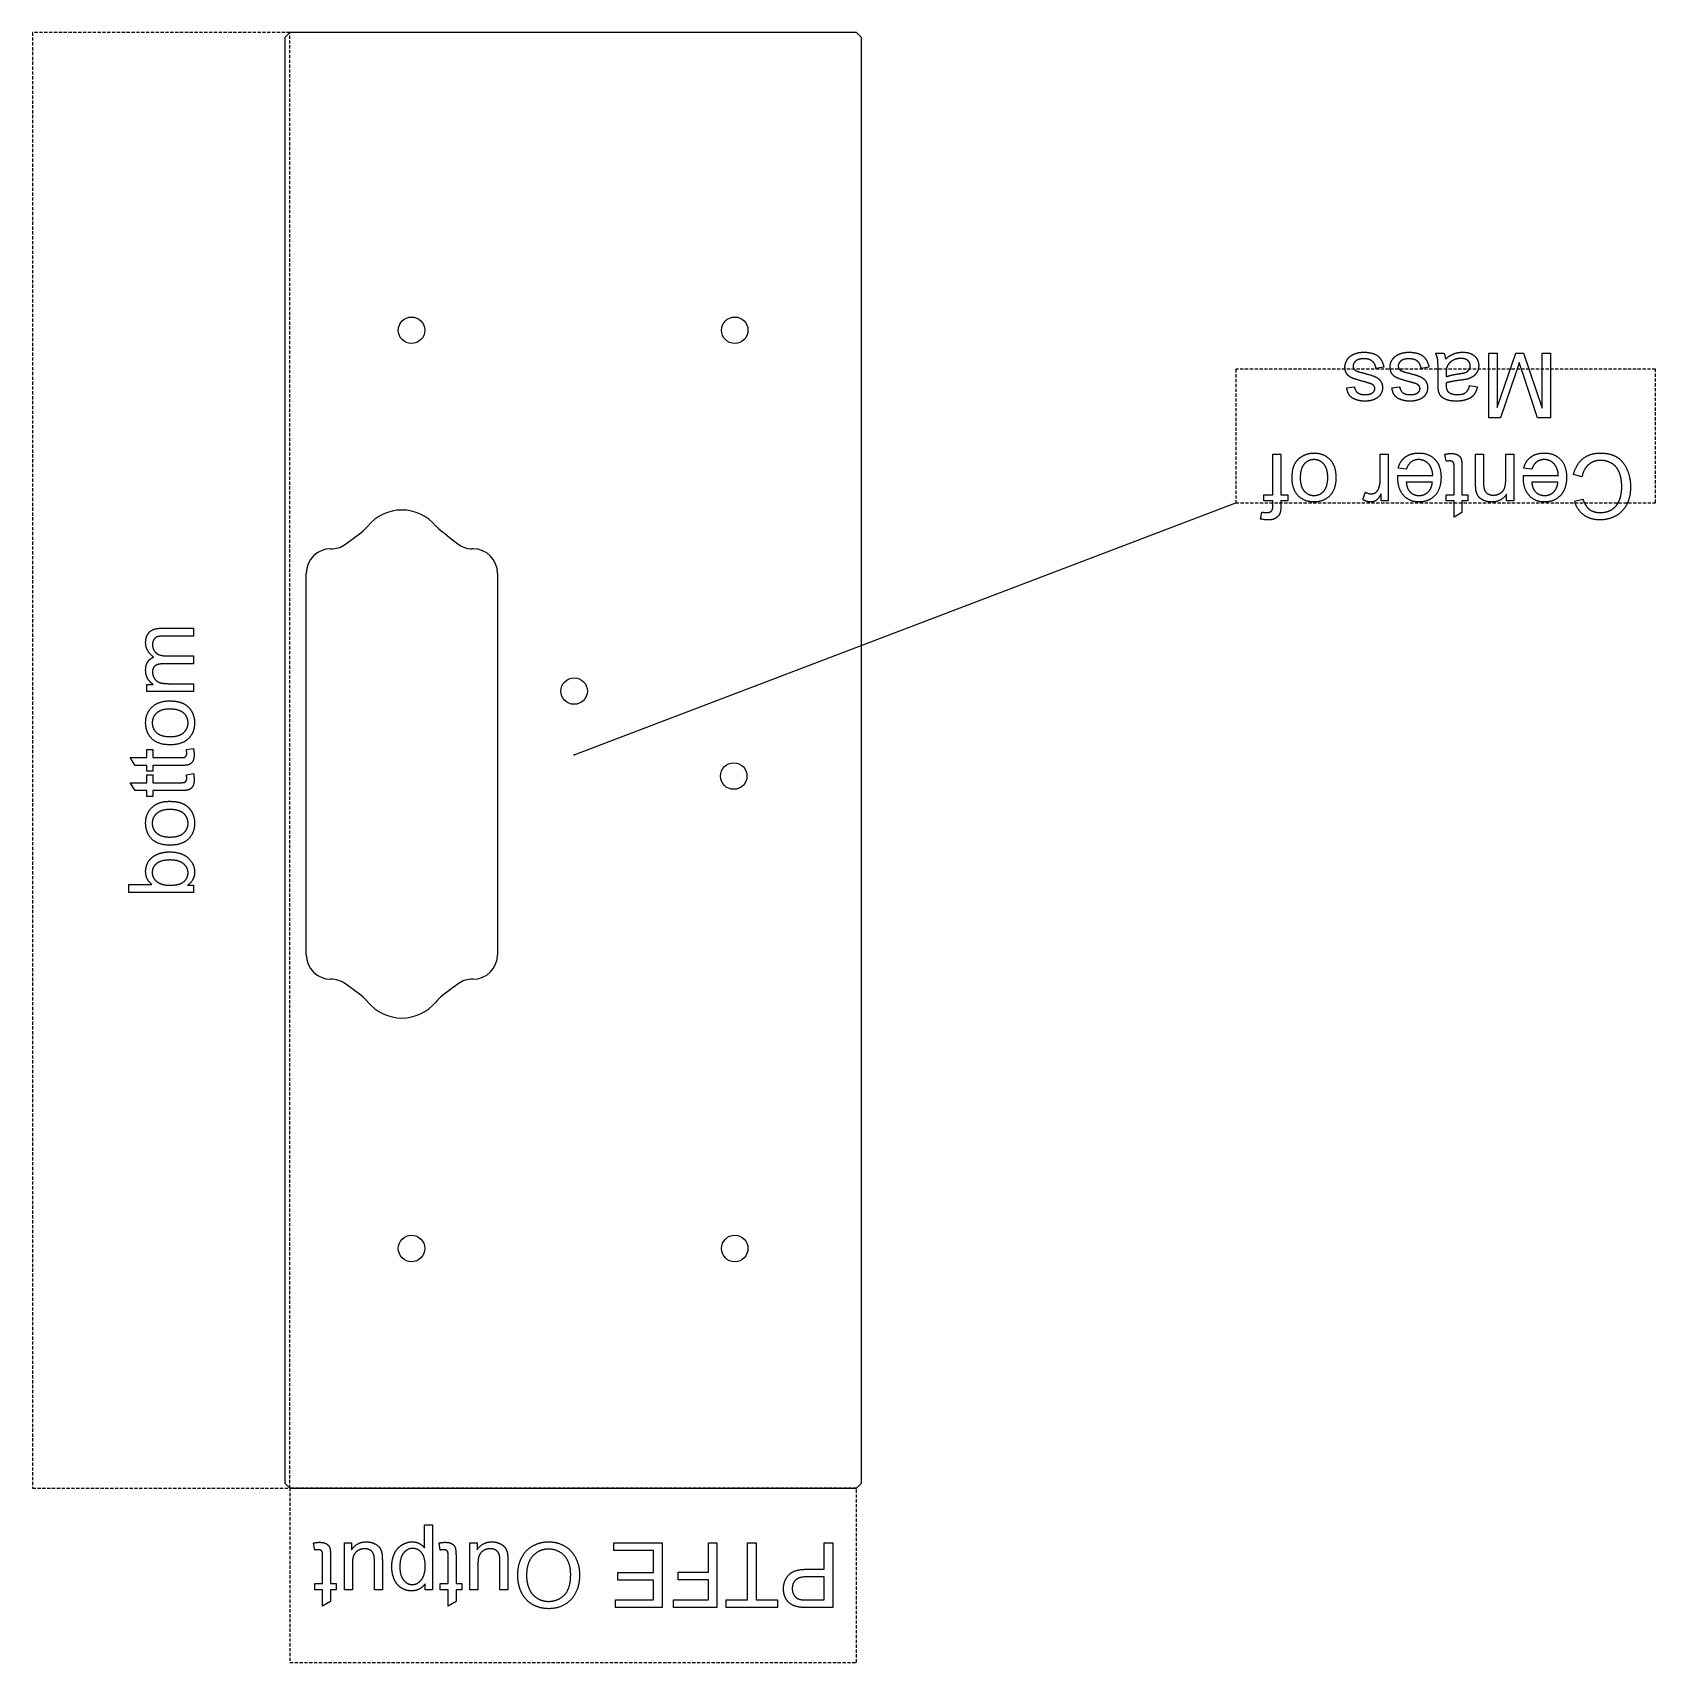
# Model space of a CAD drawing. Header units: millimetres. Extents: x 44 to 295, y -250 to 3.
import ezdxf

# ---------------------------------------------------------------- set-up
doc = ezdxf.new("R2010")
doc.units = ezdxf.units.MM
doc.linetypes.add('DASHED', pattern=[0.75, 0.5, -0.25])
doc.layers.get('0').update_dxf_attribs({"linetype": 'CONTINUOUS'})

msp = doc.modelspace()

# ---------------------------------------------------------------- linework, layer by layer
at = {"linetype": 'DASHED'}
for p, q in [((83.57, 2.54), (43.77, 2.54)), ((43.77, 2.54), (43.77, -222.66)), ((83.57, -222.66), (83.57, 2.54)), ((294.84, -49.56), (229.9, -49.56)), ((229.9, -49.56), (229.9, -70.21)), ((294.84, -70.21), (294.84, -49.56)), ((229.9, -70.21), (294.84, -70.21)), ((43.77, -222.66), (83.57, -222.66)), ((171.23, -222.66), (83.57, -222.66)), ((83.57, -222.66), (83.57, -249.63)), ((171.23, -249.63), (171.23, -222.66)), ((83.57, -249.63), (171.23, -249.63))]:
    msp.add_line(p, q, dxfattribs=at)
for p, q in [((260.83, -47.08), (262.11, -47.08)), ((269.07, -57.08), (269.07, -47.08)), ((269.07, -47.08), (270.34, -47.08)), ((270.34, -47.08), (270.34, -55.45)), ((270.34, -55.45), (273.25, -47.08)), ((273.25, -47.08), (274.44, -47.08)), ((274.44, -47.08), (277.33, -55.59)), ((277.33, -55.59), (277.33, -47.08)), ((277.33, -47.08), (278.61, -47.08)), ((278.61, -47.08), (278.61, -57.08)), ((252.82, -49.24), (251.61, -49.43)), ((259.81, -49.24), (258.59, -49.43)), ((261.22, -51.75), (261.22, -50.12)), ((262.46, -50.27), (262.46, -50.72)), ((273.24, -50.12), (270.85, -57.08)), ((276.62, -57.08), (274.25, -50)), ((247.08, -52.45), (248.28, -52.29)), ((254.07, -52.45), (255.27, -52.29)), ((266.09, -52.09), (267.29, -52.26)), ((270.85, -57.08), (269.07, -57.08)), ((278.61, -57.08), (276.62, -57.08)), ((235.67, -68.98), (235.67, -62.69)), ((235.67, -62.69), (236.89, -62.69)), ((236.89, -62.69), (236.89, -68.98)), ((252.27, -66.48), (252.27, -62.69)), ((252.27, -62.69), (253.5, -62.69)), ((253.5, -62.69), (253.5, -69.93)), ((262.46, -63.79), (262.28, -62.7)), ((267.02, -67.14), (267.02, -62.69)), ((267.02, -62.69), (268.25, -62.69)), ((268.25, -62.69), (268.25, -67.09)), ((271.68, -66.64), (271.68, -62.69)), ((271.68, -62.69), (272.91, -62.69)), ((272.91, -62.69), (272.91, -69.93)), ((256.3, -65.02), (255.03, -64.86)), ((263.69, -68.98), (263.69, -64.74)), ((264.91, -64.81), (264.91, -68.98)), ((275.72, -65.02), (274.45, -64.86)), ((255, -66), (260.4, -66)), ((260.33, -67), (256.29, -67)), ((274.42, -66), (279.82, -66)), ((279.75, -67), (275.71, -67)), ((283.47, -66.19), (282.15, -65.86)), ((127.55, -109.2), (229.9, -70.21)), ((234.26, -69.93), (234.26, -68.98)), ((234.26, -68.98), (235.67, -68.98)), ((235.67, -69.93), (234.26, -69.93)), ((235.67, -70.6), (235.67, -69.93)), ((236.89, -68.98), (237.98, -68.98)), ((237.98, -69.93), (236.89, -69.93)), ((236.89, -69.93), (236.89, -70.7)), ((237.98, -68.98), (237.98, -69.93)), ((249.57, -69.7), (249.99, -68.56)), ((252.4, -69.93), (252.4, -68.83)), ((253.5, -69.93), (252.4, -69.93)), ((262.46, -69.93), (262.46, -68.98)), ((262.46, -68.98), (263.69, -68.98)), ((263.69, -69.93), (262.46, -69.93)), ((263.69, -72.46), (263.69, -69.93)), ((264.91, -68.98), (265.81, -68.98)), ((265.81, -69.93), (264.91, -69.93)), ((264.91, -69.93), (264.91, -71.73)), ((265.81, -68.98), (265.81, -69.93)), ((271.8, -69.93), (271.8, -68.9)), ((272.91, -69.93), (271.8, -69.93)), ((282.32, -69.94), (283.63, -69.64)), ((233.74, -72.73), (233.93, -71.66)), ((264.91, -71.73), (263.69, -72.46)), ((92.19, -76.61), (94.55, -74.85)), ((111.9, -77.33), (111.76, -77.33)), ((86.1, -140.13), (86.1, -81.13)), ((115.7, -81.13), (115.7, -140.13)), ((63.7, -89.62), (68.67, -89.62)), ((68.67, -89.62), (68.67, -90.84)), ((68.67, -90.84), (64.1, -90.84)), ((68.67, -95.13), (63.96, -95.13)), ((64.46, -93.9), (68.67, -93.9)), ((68.67, -93.9), (68.67, -95.13)), ((61.42, -99.43), (61.42, -98.33)), ((61.42, -98.33), (62.44, -98.33)), ((64.91, -98.2), (68.67, -98.2)), ((68.67, -98.2), (68.67, -99.43)), ((68.67, -99.43), (61.42, -99.43)), ((61.42, -109.64), (61.42, -108.4)), ((61.42, -108.4), (62.38, -108.4)), ((62.38, -108.4), (62.38, -109.64)), ((67.57, -108.4), (68.65, -108.22)), ((59.63, -110.86), (58.89, -109.64)), ((58.89, -109.64), (61.42, -109.64)), ((61.42, -110.86), (59.63, -110.86)), ((61.42, -111.76), (61.42, -110.86)), ((62.38, -109.64), (66.61, -109.64)), ((66.55, -110.86), (62.38, -110.86)), ((62.38, -110.86), (62.38, -111.76)), ((62.38, -111.76), (61.42, -111.76)), ((61.42, -113.52), (61.42, -112.28)), ((61.42, -112.28), (62.38, -112.28)), ((62.38, -112.28), (62.38, -113.52)), ((67.57, -112.28), (68.65, -112.11)), ((59.63, -114.74), (58.89, -113.52)), ((58.89, -113.52), (61.42, -113.52)), ((61.42, -114.74), (59.63, -114.74)), ((61.42, -115.64), (61.42, -114.74)), ((62.38, -115.64), (61.42, -115.64)), ((62.38, -113.52), (66.61, -113.52)), ((66.55, -114.74), (62.38, -114.74)), ((62.38, -114.74), (62.38, -115.64)), ((58.67, -130.51), (58.67, -129.28)), ((58.67, -129.28), (62.24, -129.28)), ((68.67, -130.51), (58.67, -130.51)), ((67.76, -129.37), (68.67, -129.37)), ((68.67, -129.37), (68.67, -130.51)), ((94.55, -146.4), (92.19, -144.64)), ((109.61, -144.64), (107.25, -146.4)), ((104.4, -231.9), (104.4, -228.37)), ((104.4, -228.37), (105.63, -228.37)), ((105.63, -228.37), (105.63, -238.39)), ((87.41, -232.25), (87.23, -231.16)), ((92.01, -238.39), (92.01, -231.15)), ((92.01, -231.15), (93.11, -231.15)), ((93.11, -231.15), (93.11, -232.21)), ((106.83, -232.25), (106.65, -231.16)), ((111.43, -238.39), (111.43, -231.15)), ((111.43, -231.15), (112.53, -231.15)), ((112.53, -231.15), (112.53, -232.21)), ((133.7, -232.33), (133.7, -231.15)), ((133.7, -231.15), (141.16, -231.15)), ((141.16, -231.15), (141.16, -241.15)), ((148.33, -235.69), (148.33, -231.15)), ((148.33, -231.15), (149.65, -231.15)), ((149.65, -231.15), (149.65, -241.15)), ((154.38, -239.97), (154.38, -231.15)), ((154.38, -231.15), (155.71, -231.15)), ((155.71, -231.15), (155.71, -239.97)), ((166.25, -235.21), (166.25, -231.15)), ((166.25, -231.15), (167.57, -231.15)), ((167.57, -231.15), (167.57, -241.15)), ((88.64, -237.44), (88.64, -233.2)), ((89.86, -233.27), (89.86, -237.44)), ((93.24, -234.51), (93.24, -238.39)), ((96.66, -238.39), (96.66, -234.37)), ((97.88, -233.9), (97.88, -238.39)), ((108.06, -237.44), (108.06, -233.2)), ((109.28, -233.27), (109.28, -237.44)), ((112.66, -234.51), (112.66, -238.39)), ((116.08, -238.39), (116.08, -234.37)), ((117.3, -233.9), (117.3, -238.39)), ((139.84, -232.33), (133.7, -232.33)), ((139.84, -235.73), (139.84, -232.33)), ((134.3, -236.9), (134.3, -235.73)), ((134.3, -235.73), (139.84, -235.73)), ((139.84, -236.9), (134.3, -236.9)), ((139.84, -239.97), (139.84, -236.9)), ((143.63, -236.87), (143.63, -235.69)), ((143.63, -235.69), (148.33, -235.69)), ((148.33, -236.87), (143.63, -236.87)), ((148.33, -239.97), (148.33, -236.87)), ((166.25, -236.39), (163.66, -236.39)), ((163.68, -235.21), (166.25, -235.21)), ((166.25, -239.97), (166.25, -236.39)), ((87.41, -238.39), (87.41, -237.44)), ((87.41, -237.44), (88.64, -237.44)), ((88.64, -238.39), (87.41, -238.39)), ((88.64, -240.92), (88.64, -238.39)), ((89.86, -237.44), (90.76, -237.44)), ((90.76, -238.39), (89.86, -238.39)), ((89.86, -238.39), (89.86, -240.19)), ((90.76, -237.44), (90.76, -238.39)), ((93.24, -238.39), (92.01, -238.39)), ((97.88, -238.39), (96.66, -238.39)), ((104.51, -238.39), (104.51, -237.45)), ((105.63, -238.39), (104.51, -238.39)), ((106.83, -238.39), (106.83, -237.44)), ((106.83, -237.44), (108.06, -237.44)), ((108.06, -238.39), (106.83, -238.39)), ((108.06, -240.92), (108.06, -238.39)), ((109.28, -237.44), (110.18, -237.44)), ((110.18, -238.39), (109.28, -238.39)), ((109.28, -238.39), (109.28, -240.19)), ((110.18, -237.44), (110.18, -238.39)), ((112.66, -238.39), (111.43, -238.39)), ((117.3, -238.39), (116.08, -238.39)), ((89.86, -240.19), (88.64, -240.92)), ((109.28, -240.19), (108.06, -240.92)), ((133.93, -241.15), (133.93, -239.97)), ((133.93, -239.97), (139.84, -239.97)), ((141.16, -241.15), (133.93, -241.15)), ((142.9, -241.15), (142.9, -239.97)), ((142.9, -239.97), (148.33, -239.97)), ((149.65, -241.15), (142.9, -241.15)), ((151.08, -241.15), (151.08, -239.97)), ((151.08, -239.97), (154.38, -239.97)), ((159, -241.15), (151.08, -241.15)), ((155.71, -239.97), (159, -239.97)), ((159, -239.97), (159, -241.15)), ((163.69, -239.97), (166.25, -239.97)), ((167.57, -241.15), (163.8, -241.15))]:
    msp.add_line(p, q)
msp.add_lwpolyline([(171.23, 2.54), (83.57, 2.54), (82.8, 1.77), (82.8, -221.9), (83.57, -222.66), (171.23, -222.66), (172, -221.9), (172, 1.77)], close=True)
for centre in [(102.4, -43.52), (152.4, -43.52), (127.55, -99.34), (152.24, -112.49), (102.4, -185.59), (152.4, -185.59)]:
    msp.add_circle(centre, 2.05)
for centre, radius, start, end in [((100.9, -78.13), 6.8, 39.4946, 140.5054), ((90.83, -69.83), 6.25, 306.4904, 320.5054), ((142.89, -32.08), 55.59, 228.6354, 233.2296), ((89.9, -81.13), 3.8, 90, 180), ((90.03, -73.72), 3.61, 267.9296, 306.7704), ((111.76, -73.73), 3.6, 233.2296, 270), ((111.9, -81.13), 3.8, 0, 90), ((89.9, -140.13), 3.8, 180, 270), ((111.9, -140.13), 3.8, -90, 0), ((89.9, -147.95), 4.03, 55.3, 90), ((111.77, -147.54), 3.61, 87.9296, 126.7704), ((90.65, -151.61), 6.51, 39.7746, 53.2296), ((100.9, -143.13), 6.8, 219.4946, 320.5054), ((110.97, -151.43), 6.25, 126.4904, 140.5054)]:
    msp.add_arc(centre, radius, start, end)
for points in [[(247.17, -48.05), (247.52, -47.51), (248.2, -47.21)], [(248.2, -47.21), (248.87, -46.92), (249.73, -46.92)], [(249.73, -46.92), (251.14, -46.92), (251.88, -47.5)], [(251.88, -47.5), (252.62, -48.09), (252.82, -49.24)], [(254.15, -48.05), (254.51, -47.51), (255.18, -47.21)], [(255.18, -47.21), (255.86, -46.92), (256.71, -46.92)], [(256.71, -46.92), (258.12, -46.92), (258.86, -47.5)], [(258.86, -47.5), (259.6, -48.09), (259.81, -49.24)], [(261.14, -47.95), (261.06, -47.5), (260.83, -47.08)], [(262.11, -47.08), (262.31, -47.46), (262.36, -47.97)], [(262.36, -47.97), (263.04, -47.39), (263.67, -47.15)], [(264.73, -47.88), (264.02, -47.88), (263.47, -48.19)], [(263.67, -47.15), (264.3, -46.92), (265.03, -46.92)], [(265.82, -48.21), (265.45, -47.88), (264.73, -47.88)], [(265.03, -46.92), (266.22, -46.92), (266.86, -47.5)], [(266.86, -47.5), (267.5, -48.08), (267.5, -48.99)], [(246.81, -49.21), (246.81, -48.59), (247.17, -48.05)], [(247.1, -50.26), (246.81, -49.84), (246.81, -49.21)], [(247.91, -50.9), (247.39, -50.68), (247.1, -50.26)], [(248.48, -48.27), (248.07, -48.61), (248.07, -49.08)], [(248.07, -49.08), (248.07, -49.49), (248.43, -49.73)], [(248.43, -49.73), (248.68, -49.9), (249.69, -50.15)], [(249.73, -47.93), (248.89, -47.93), (248.48, -48.27)], [(249.69, -50.15), (251.04, -50.49), (251.56, -50.74)], [(251.04, -48.31), (250.57, -47.93), (249.73, -47.93)], [(251.61, -49.43), (251.51, -48.7), (251.04, -48.31)], [(253.79, -49.21), (253.79, -48.59), (254.15, -48.05)], [(254.09, -50.26), (253.79, -49.84), (253.79, -49.21)], [(254.89, -50.9), (254.38, -50.68), (254.09, -50.26)], [(255.46, -48.27), (255.05, -48.61), (255.05, -49.08)], [(255.05, -49.08), (255.05, -49.49), (255.42, -49.73)], [(255.42, -49.73), (255.67, -49.9), (256.67, -50.15)], [(256.72, -47.93), (255.87, -47.93), (255.46, -48.27)], [(256.67, -50.15), (258.02, -50.49), (258.54, -50.74)], [(258.02, -48.31), (257.56, -47.93), (256.72, -47.93)], [(258.59, -49.43), (258.49, -48.7), (258.02, -48.31)], [(261.22, -50.12), (261.22, -48.4), (261.14, -47.95)], [(262.66, -49.04), (262.46, -49.45), (262.46, -50.27)], [(262.46, -50.72), (263.13, -50.44), (264.47, -50.25)], [(263.47, -48.19), (262.92, -48.5), (262.66, -49.04)], [(264.47, -50.25), (265.22, -50.14), (265.54, -50.01)], [(265.54, -50.01), (265.85, -49.87), (266.02, -49.61)], [(266.19, -49.02), (266.19, -48.53), (265.82, -48.21)], [(266.02, -49.61), (266.19, -49.34), (266.19, -49.02)], [(267.26, -49.96), (267.02, -50.4), (266.63, -50.67)], [(267.5, -48.99), (267.5, -49.52), (267.26, -49.96)], [(273.77, -48.52), (273.6, -49.06), (273.24, -50.12)], [(274.25, -50), (273.92, -49.01), (273.77, -48.52)], [(247.5, -53.58), (247.2, -53.16), (247.08, -52.45)], [(249.73, -51.47), (248.42, -51.12), (247.91, -50.9)], [(248.28, -52.29), (248.36, -52.85), (248.75, -53.16)], [(250.81, -51.79), (250.63, -51.72), (249.73, -51.47)], [(251.28, -52.11), (251.13, -51.92), (250.81, -51.79)], [(251.07, -53.2), (251.43, -52.92), (251.43, -52.54)], [(251.43, -52.54), (251.43, -52.3), (251.28, -52.11)], [(251.56, -50.74), (252.08, -50.99), (252.35, -51.43)], [(252.35, -51.43), (252.62, -51.87), (252.62, -52.4)], [(252.62, -52.4), (252.62, -52.88), (252.4, -53.3)], [(254.49, -53.58), (254.18, -53.16), (254.07, -52.45)], [(256.71, -51.47), (255.41, -51.12), (254.89, -50.9)], [(255.27, -52.29), (255.35, -52.85), (255.74, -53.16)], [(257.8, -51.79), (257.61, -51.72), (256.71, -51.47)], [(258.27, -52.11), (258.12, -51.92), (257.8, -51.79)], [(258.06, -53.2), (258.42, -52.92), (258.42, -52.54)], [(258.42, -52.54), (258.42, -52.3), (258.27, -52.11)], [(258.54, -50.74), (259.07, -50.99), (259.33, -51.43)], [(259.33, -51.43), (259.6, -51.87), (259.6, -52.4)], [(259.6, -52.4), (259.6, -52.88), (259.38, -53.3)], [(261.28, -52.88), (261.22, -52.57), (261.22, -51.75)], [(261.66, -53.72), (261.39, -53.39), (261.28, -52.88)], [(264.65, -51.25), (263.16, -51.43), (262.46, -51.68)], [(262.46, -51.68), (262.46, -51.93), (262.46, -52)], [(262.46, -52), (262.46, -52.75), (262.8, -53.06)], [(265.74, -51.07), (265.38, -51.17), (264.65, -51.25)], [(265.48, -53.17), (265.89, -52.86), (266.09, -52.09)], [(266.63, -50.67), (266.23, -50.93), (265.74, -51.07)], [(267.29, -52.26), (267.13, -53.03), (266.75, -53.5)], [(248.45, -54.24), (247.81, -54), (247.5, -53.58)], [(249.95, -54.49), (249.1, -54.49), (248.45, -54.24)], [(248.75, -53.16), (249.15, -53.48), (249.86, -53.48)], [(249.86, -53.48), (250.71, -53.48), (251.07, -53.2)], [(251.01, -54.34), (250.52, -54.49), (249.95, -54.49)], [(251.79, -53.98), (251.51, -54.19), (251.01, -54.34)], [(252.4, -53.3), (252.18, -53.71), (251.79, -53.98)], [(255.44, -54.24), (254.79, -54), (254.49, -53.58)], [(256.94, -54.49), (256.08, -54.49), (255.44, -54.24)], [(255.74, -53.16), (256.13, -53.48), (256.85, -53.48)], [(256.85, -53.48), (257.69, -53.48), (258.06, -53.2)], [(258, -54.34), (257.5, -54.49), (256.94, -54.49)], [(258.78, -53.98), (258.49, -54.19), (258, -54.34)], [(259.38, -53.3), (259.16, -53.71), (258.78, -53.98)], [(262.52, -54.27), (261.94, -54.05), (261.66, -53.72)], [(264.02, -54.49), (263.1, -54.49), (262.52, -54.27)], [(262.8, -53.06), (263.27, -53.47), (264.2, -53.47)], [(265.67, -54.23), (264.96, -54.49), (264.02, -54.49)], [(264.2, -53.47), (265.07, -53.47), (265.48, -53.17)], [(266.75, -53.5), (266.38, -53.98), (265.67, -54.23)], [(239.04, -64.21), (239.46, -63.41), (240.27, -62.97)], [(240.27, -62.97), (241.07, -62.52), (242.02, -62.52)], [(242.02, -62.52), (243.54, -62.52), (244.47, -63.5)], [(256.14, -63.14), (256.95, -62.52), (258.22, -62.52)], [(258.22, -62.52), (259.81, -62.52), (260.74, -63.5)], [(262.28, -62.7), (262.8, -62.59), (263.21, -62.59)], [(263.21, -62.59), (263.88, -62.59), (264.25, -62.8)], [(264.25, -62.8), (264.61, -63.01), (264.76, -63.36)], [(275.56, -63.14), (276.37, -62.52), (277.64, -62.52)], [(277.64, -62.52), (279.23, -62.52), (280.16, -63.5)], [(283.65, -63.37), (284.73, -62.52), (286.29, -62.52)], [(286.29, -62.52), (287.91, -62.52), (288.92, -63.17)], [(238.63, -66.41), (238.63, -65.01), (239.04, -64.21)], [(240.49, -64.23), (239.89, -64.92), (239.89, -66.35)], [(242.02, -63.53), (241.1, -63.53), (240.49, -64.23)], [(243.54, -64.23), (242.94, -63.53), (242.02, -63.53)], [(244.15, -66.31), (244.15, -64.92), (243.54, -64.23)], [(244.47, -63.5), (245.41, -64.47), (245.41, -66.31)], [(255.03, -64.86), (255.33, -63.75), (256.14, -63.14)], [(257.06, -63.89), (256.58, -64.24), (256.3, -65.02)], [(258.21, -63.53), (257.53, -63.53), (257.06, -63.89)], [(259.72, -64.17), (259.12, -63.53), (258.21, -63.53)], [(260.4, -66), (260.33, -64.8), (259.72, -64.17)], [(260.74, -63.5), (261.67, -64.48), (261.67, -66.25)], [(263, -63.74), (262.79, -63.74), (262.46, -63.79)], [(263.42, -63.83), (263.27, -63.74), (263, -63.74)], [(263.63, -64.06), (263.56, -63.91), (263.42, -63.83)], [(263.69, -64.74), (263.69, -64.21), (263.63, -64.06)], [(264.76, -63.36), (264.91, -63.7), (264.91, -64.81)], [(274.45, -64.86), (274.75, -63.75), (275.56, -63.14)], [(276.48, -63.89), (276, -64.24), (275.72, -65.02)], [(277.63, -63.53), (276.95, -63.53), (276.48, -63.89)], [(279.14, -64.17), (278.54, -63.53), (277.63, -63.53)], [(279.82, -66), (279.75, -64.8), (279.14, -64.17)], [(280.16, -63.5), (281.09, -64.48), (281.09, -66.25)], [(282.15, -65.86), (282.57, -64.23), (283.65, -63.37)], [(284.52, -64.29), (283.75, -64.93), (283.47, -66.19)], [(286.4, -63.65), (285.29, -63.65), (284.52, -64.29)], [(288.1, -64.12), (287.32, -63.65), (286.4, -63.65)], [(289.26, -65.54), (288.88, -64.59), (288.1, -64.12)], [(288.92, -63.17), (289.93, -63.83), (290.46, -65.08)], [(289.63, -67.77), (289.63, -66.49), (289.26, -65.54)], [(290.46, -65.08), (290.99, -66.33), (290.99, -67.76)], [(239.57, -69.12), (238.63, -68.14), (238.63, -66.41)], [(239.89, -66.35), (239.89, -67.69), (240.5, -68.39)], [(243.54, -68.39), (244.15, -67.7), (244.15, -66.31)], [(245.41, -66.31), (245.41, -68.32), (244.29, -69.29)], [(251.61, -68.58), (251.93, -68.34), (252.07, -67.91)], [(252.07, -67.91), (252.27, -67.26), (252.27, -66.48)], [(254.99, -66.32), (254.99, -66.21), (255, -66)], [(255.91, -69.11), (254.99, -68.12), (254.99, -66.32)], [(256.29, -67), (256.37, -67.92), (256.75, -68.38)], [(259.69, -68.52), (260.27, -67.95), (260.33, -67)], [(261.67, -66.25), (261.67, -68.08), (260.73, -69.09)], [(267.09, -68.33), (267.02, -67.99), (267.02, -67.14)], [(268.25, -67.09), (268.25, -67.84), (268.39, -68.22)], [(271.11, -68.53), (271.68, -68.03), (271.68, -66.64)], [(274.41, -66.32), (274.41, -66.21), (274.42, -66)], [(275.33, -69.11), (274.41, -68.12), (274.41, -66.32)], [(275.71, -67), (275.79, -67.92), (276.17, -68.38)], [(279.11, -68.52), (279.69, -67.95), (279.75, -67)], [(281.09, -66.25), (281.09, -68.08), (280.15, -69.09)], [(289.31, -69.69), (289.63, -68.76), (289.63, -67.77)], [(290.99, -67.76), (290.99, -69.32), (290.4, -70.49)], [(235.44, -71.49), (235.67, -71.25), (235.67, -70.6)], [(242.02, -70.09), (240.52, -70.09), (239.57, -69.12)], [(240.5, -68.39), (241.11, -69.08), (242.02, -69.08)], [(242.02, -69.08), (242.94, -69.08), (243.54, -68.39)], [(244.29, -69.29), (243.36, -70.09), (242.02, -70.09)], [(250.83, -70.09), (250.21, -70.09), (249.57, -69.7)], [(249.99, -68.56), (250.44, -68.83), (250.89, -68.83)], [(251.62, -69.85), (251.26, -70.09), (250.83, -70.09)], [(250.89, -68.83), (251.29, -68.83), (251.61, -68.58)], [(252.4, -68.83), (251.97, -69.6), (251.62, -69.85)], [(258.28, -70.09), (256.83, -70.09), (255.91, -69.11)], [(256.75, -68.38), (257.34, -69.09), (258.27, -69.09)], [(258.27, -69.09), (259.12, -69.09), (259.69, -68.52)], [(260.73, -69.09), (259.78, -70.09), (258.28, -70.09)], [(267.47, -69.24), (267.2, -68.86), (267.09, -68.33)], [(268.29, -69.86), (267.75, -69.62), (267.47, -69.24)], [(269.5, -70.09), (268.84, -70.09), (268.29, -69.86)], [(268.39, -68.22), (268.54, -68.59), (268.9, -68.81)], [(268.9, -68.81), (269.27, -69.03), (269.76, -69.03)], [(271.8, -68.9), (271.01, -70.09), (269.5, -70.09)], [(269.76, -69.03), (270.54, -69.03), (271.11, -68.53)], [(277.7, -70.09), (276.25, -70.09), (275.33, -69.11)], [(276.17, -68.38), (276.76, -69.09), (277.69, -69.09)], [(277.69, -69.09), (278.54, -69.09), (279.11, -68.52)], [(280.15, -69.09), (279.2, -70.09), (277.7, -70.09)], [(283.75, -72.09), (282.72, -71.33), (282.32, -69.94)], [(283.63, -69.64), (283.97, -70.73), (284.63, -71.23)], [(288.23, -71.17), (289, -70.62), (289.31, -69.69)], [(290.4, -70.49), (289.8, -71.65), (288.7, -72.25)], [(234.89, -72.86), (234.37, -72.86), (233.74, -72.73)], [(233.93, -71.66), (234.31, -71.73), (234.65, -71.73)], [(234.65, -71.73), (235.21, -71.73), (235.44, -71.49)], [(236.14, -72.56), (235.69, -72.86), (234.89, -72.86)], [(236.76, -71.79), (236.59, -72.26), (236.14, -72.56)], [(236.89, -70.7), (236.89, -71.43), (236.76, -71.79)], [(286.27, -72.86), (284.77, -72.86), (283.75, -72.09)], [(284.63, -71.23), (285.3, -71.73), (286.3, -71.73)], [(288.7, -72.25), (287.6, -72.86), (286.27, -72.86)], [(286.3, -71.73), (287.45, -71.73), (288.23, -71.17)], [(61.26, -91.85), (61.26, -90.78), (61.86, -90.2)], [(61.86, -90.2), (62.45, -89.62), (63.7, -89.62)], [(62.53, -94.09), (61.26, -93.23), (61.26, -91.85)], [(62.52, -91.39), (62.32, -91.7), (62.32, -92.13)], [(62.32, -92.13), (62.32, -92.89), (62.83, -93.4)], [(63.04, -90.96), (62.72, -91.08), (62.52, -91.39)], [(64.1, -90.84), (63.37, -90.84), (63.04, -90.96)], [(61.26, -96.14), (61.26, -95.33), (61.59, -94.82)], [(61.59, -94.82), (61.93, -94.3), (62.53, -94.09)], [(62.73, -95.43), (62.32, -95.73), (62.32, -96.41)], [(63.96, -95.13), (63.14, -95.13), (62.73, -95.43)], [(62.83, -93.4), (63.34, -93.9), (64.46, -93.9)], [(61.58, -97.43), (61.26, -96.86), (61.26, -96.14)], [(62.44, -98.33), (61.91, -97.99), (61.58, -97.43)], [(62.32, -96.41), (62.32, -96.93), (62.6, -97.37)], [(62.6, -97.37), (62.87, -97.81), (63.39, -98.01)], [(63.39, -98.01), (63.92, -98.2), (64.91, -98.2)], [(61.26, -104.26), (61.26, -102.77), (62.24, -101.82)], [(62.24, -101.82), (63.22, -100.87), (64.94, -100.87)], [(62.97, -102.74), (62.28, -103.35), (62.28, -104.26)], [(65, -102.13), (63.66, -102.13), (62.97, -102.74)], [(64.94, -100.87), (66.34, -100.87), (67.14, -101.29)], [(67.13, -102.74), (66.43, -102.13), (65, -102.13)], [(67.82, -104.26), (67.82, -103.35), (67.13, -102.74)], [(67.14, -101.29), (67.94, -101.71), (68.39, -102.51)], [(68.39, -102.51), (68.83, -103.31), (68.83, -104.26)], [(62.06, -106.54), (61.26, -105.61), (61.26, -104.26)], [(62.28, -104.26), (62.28, -105.18), (62.97, -105.79)], [(62.97, -105.79), (63.65, -106.4), (65.05, -106.4)], [(65.05, -106.4), (66.44, -106.4), (67.13, -105.79)], [(67.13, -105.79), (67.82, -105.18), (67.82, -104.26)], [(68.83, -104.26), (68.83, -105.78), (67.86, -106.72)], [(65.05, -107.66), (63.03, -107.66), (62.06, -106.54)], [(67.86, -106.72), (66.88, -107.66), (65.05, -107.66)], [(67.62, -108.94), (67.62, -108.74), (67.57, -108.4)], [(68.65, -108.22), (68.76, -108.74), (68.76, -109.15)], [(68, -110.71), (67.65, -110.86), (66.55, -110.86)], [(66.61, -109.64), (67.14, -109.64), (67.29, -109.57)], [(67.29, -109.57), (67.44, -109.51), (67.53, -109.36)], [(67.53, -109.36), (67.62, -109.21), (67.62, -108.94)], [(68.55, -110.19), (68.34, -110.56), (68, -110.71)], [(68.76, -109.15), (68.76, -109.82), (68.55, -110.19)], [(66.61, -113.52), (67.14, -113.52), (67.29, -113.45)], [(67.29, -113.45), (67.44, -113.39), (67.53, -113.24)], [(67.53, -113.24), (67.62, -113.09), (67.62, -112.82)], [(67.62, -112.82), (67.62, -112.62), (67.57, -112.28)], [(68.76, -113.03), (68.76, -113.7), (68.55, -114.07)], [(68.65, -112.11), (68.76, -112.62), (68.76, -113.03)], [(68, -114.59), (67.65, -114.74), (66.55, -114.74)], [(68.55, -114.07), (68.34, -114.44), (68, -114.59)], [(61.26, -119.79), (61.26, -118.3), (62.24, -117.35)], [(62.24, -117.35), (63.22, -116.4), (64.94, -116.4)], [(62.97, -118.28), (62.28, -118.89), (62.28, -119.79)], [(65, -117.67), (63.66, -117.67), (62.97, -118.28)], [(64.94, -116.4), (66.34, -116.4), (67.14, -116.82)], [(67.13, -118.27), (66.43, -117.67), (65, -117.67)], [(67.82, -119.79), (67.82, -118.88), (67.13, -118.27)], [(67.14, -116.82), (67.94, -117.24), (68.39, -118.04)], [(68.39, -118.04), (68.83, -118.85), (68.83, -119.79)], [(62.06, -122.07), (61.26, -121.14), (61.26, -119.79)], [(62.28, -119.79), (62.28, -120.71), (62.97, -121.32)], [(67.13, -121.32), (67.82, -120.71), (67.82, -119.79)], [(68.83, -119.79), (68.83, -121.31), (67.86, -122.25)], [(65.05, -123.19), (63.03, -123.19), (62.06, -122.07)], [(62.97, -121.32), (63.65, -121.93), (65.05, -121.93)], [(65.05, -121.93), (66.44, -121.93), (67.13, -121.32)], [(67.86, -122.25), (66.88, -123.19), (65.05, -123.19)], [(61.26, -127.3), (61.26, -126.63), (61.53, -126.03)], [(61.53, -126.03), (61.8, -125.43), (62.29, -125.05)], [(62.94, -126.05), (62.27, -126.61), (62.27, -127.41)], [(62.29, -125.05), (62.77, -124.66), (63.46, -124.45)], [(65.04, -125.48), (63.62, -125.48), (62.94, -126.05)], [(63.46, -124.45), (64.15, -124.23), (64.94, -124.23)], [(64.94, -124.23), (66.8, -124.23), (67.82, -125.15)], [(67.12, -126.07), (66.42, -125.48), (65.04, -125.48)], [(67.82, -127.46), (67.82, -126.66), (67.12, -126.07)], [(67.82, -125.15), (68.83, -126.07), (68.83, -127.36)], [(62.24, -129.28), (61.26, -128.5), (61.26, -127.3)], [(62.27, -127.41), (62.27, -128.21), (62.97, -128.8)], [(66.87, -129.03), (67.82, -128.45), (67.82, -127.46)], [(68.83, -127.36), (68.83, -128.64), (67.76, -129.37)], [(62.97, -128.8), (63.67, -129.38), (64.99, -129.38)], [(64.99, -129.38), (66.29, -129.38), (66.87, -129.03)], [(87.23, -231.16), (87.75, -231.05), (88.16, -231.05)], [(88.16, -231.05), (88.83, -231.05), (89.19, -231.26)], [(89.19, -231.26), (89.56, -231.48), (89.71, -231.82)], [(89.71, -231.82), (89.86, -232.16), (89.86, -233.27)], [(93.11, -232.21), (93.96, -230.98), (95.41, -230.98)], [(95.41, -230.98), (96.05, -230.98), (96.61, -231.23)], [(96.61, -231.23), (97.16, -231.48), (97.43, -231.85)], [(97.43, -231.85), (97.7, -232.22), (97.81, -232.76)], [(99.74, -232.82), (100.14, -231.93), (100.9, -231.46)], [(100.9, -231.46), (101.66, -230.98), (102.5, -230.98)], [(102.58, -231.99), (101.76, -231.99), (101.18, -232.69)], [(102.5, -230.98), (103.11, -230.98), (103.6, -231.24)], [(103.95, -232.66), (103.38, -231.99), (102.58, -231.99)], [(103.6, -231.24), (104.08, -231.5), (104.4, -231.9)], [(106.65, -231.16), (107.17, -231.05), (107.58, -231.05)], [(107.58, -231.05), (108.25, -231.05), (108.61, -231.26)], [(108.61, -231.26), (108.98, -231.48), (109.13, -231.82)], [(109.13, -231.82), (109.28, -232.16), (109.28, -233.27)], [(112.53, -232.21), (113.38, -230.98), (114.83, -230.98)], [(114.83, -230.98), (115.47, -230.98), (116.03, -231.23)], [(116.03, -231.23), (116.58, -231.48), (116.85, -231.85)], [(116.85, -231.85), (117.12, -232.22), (117.23, -232.76)], [(119.44, -233.41), (120.05, -232.21), (121.18, -231.59)], [(121.18, -231.59), (122.3, -230.98), (123.61, -230.98)], [(123.61, -230.98), (125.02, -230.98), (126.13, -231.66)], [(126.13, -231.66), (127.24, -232.34), (127.82, -233.52)], [(87.95, -232.2), (87.74, -232.2), (87.41, -232.25)], [(88.37, -232.29), (88.22, -232.2), (87.95, -232.2)], [(88.58, -232.53), (88.51, -232.38), (88.37, -232.29)], [(88.64, -233.2), (88.64, -232.68), (88.58, -232.53)], [(93.44, -233.1), (93.24, -233.58), (93.24, -234.51)], [(94.13, -232.32), (93.64, -232.61), (93.44, -233.1)], [(95.16, -232.04), (94.61, -232.04), (94.13, -232.32)], [(96.09, -232.32), (95.72, -232.04), (95.16, -232.04)], [(96.58, -233.08), (96.47, -232.59), (96.09, -232.32)], [(96.66, -234.37), (96.66, -233.41), (96.58, -233.08)], [(97.81, -232.76), (97.88, -233.12), (97.88, -233.9)], [(99.34, -234.82), (99.34, -233.71), (99.74, -232.82)], [(101.18, -232.69), (100.59, -233.38), (100.59, -234.83)], [(104.51, -234.73), (104.51, -233.33), (103.95, -232.66)], [(107.37, -232.2), (107.16, -232.2), (106.83, -232.25)], [(107.79, -232.29), (107.64, -232.2), (107.37, -232.2)], [(108, -232.53), (107.93, -232.38), (107.79, -232.29)], [(108.06, -233.2), (108.06, -232.68), (108, -232.53)], [(112.86, -233.1), (112.66, -233.58), (112.66, -234.51)], [(113.55, -232.32), (113.06, -232.61), (112.86, -233.1)], [(114.58, -232.04), (114.03, -232.04), (113.55, -232.32)], [(115.51, -232.32), (115.14, -232.04), (114.58, -232.04)], [(116, -233.08), (115.89, -232.59), (115.51, -232.32)], [(116.08, -234.37), (116.08, -233.41), (116, -233.08)], [(117.23, -232.76), (117.3, -233.12), (117.3, -233.9)], [(118.83, -236.13), (118.83, -234.61), (119.44, -233.41)], [(121.16, -233.16), (120.19, -234.21), (120.19, -236.14)], [(123.61, -232.11), (122.12, -232.11), (121.16, -233.16)], [(126.05, -233.15), (125.08, -232.11), (123.61, -232.11)], [(127.02, -236), (127.02, -234.19), (126.05, -233.15)], [(127.82, -233.52), (128.39, -234.7), (128.39, -236.02)], [(99.7, -236.73), (99.34, -235.86), (99.34, -234.82)], [(100.77, -238.08), (100.06, -237.6), (99.7, -236.73)], [(100.59, -234.83), (100.59, -236.22), (101.16, -236.9)], [(101.16, -236.9), (101.73, -237.59), (102.52, -237.59)], [(102.52, -237.59), (103.31, -237.59), (103.91, -236.86)], [(103.91, -236.86), (104.51, -236.13), (104.51, -234.73)], [(119.41, -238.82), (118.83, -237.63), (118.83, -236.13)], [(120.19, -236.14), (120.19, -237.36), (120.6, -238.27)], [(126.01, -239.22), (127.02, -238.26), (127.02, -236)], [(128.39, -236.02), (128.39, -238.51), (127.05, -239.92)], [(159.94, -238.26), (159.94, -236.98), (160.75, -236.1)], [(160.75, -236.1), (161.56, -235.21), (163.68, -235.21)], [(161.84, -236.87), (161.3, -237.35), (161.3, -238.21)], [(163.66, -236.39), (162.38, -236.39), (161.84, -236.87)], [(102.41, -238.56), (101.48, -238.56), (100.77, -238.08)], [(103.61, -238.28), (103.12, -238.56), (102.41, -238.56)], [(104.51, -237.45), (104.11, -238), (103.61, -238.28)], [(121.1, -240.66), (119.99, -240), (119.41, -238.82)], [(120.6, -238.27), (121.02, -239.18), (121.81, -239.68)], [(123.59, -240.19), (125, -240.19), (126.01, -239.22)], [(160.24, -239.62), (159.94, -239), (159.94, -238.26)], [(161.3, -238.21), (161.3, -238.84), (161.62, -239.29)], [(161.62, -239.29), (161.94, -239.74), (162.45, -239.88)], [(123.6, -241.32), (122.22, -241.32), (121.1, -240.66)], [(121.81, -239.68), (122.6, -240.19), (123.59, -240.19)], [(127.05, -239.92), (125.72, -241.32), (123.6, -241.32)], [(161.04, -240.58), (160.54, -240.24), (160.24, -239.62)], [(162.28, -241.05), (161.54, -240.93), (161.04, -240.58)], [(163.8, -241.15), (162.8, -241.15), (162.28, -241.05)], [(162.45, -239.88), (162.79, -239.97), (163.69, -239.97)]]:
    msp.add_open_spline(points, degree=2)
msp.add_point((127.55, -109.2))

doc.saveas('drawing.dxf')
